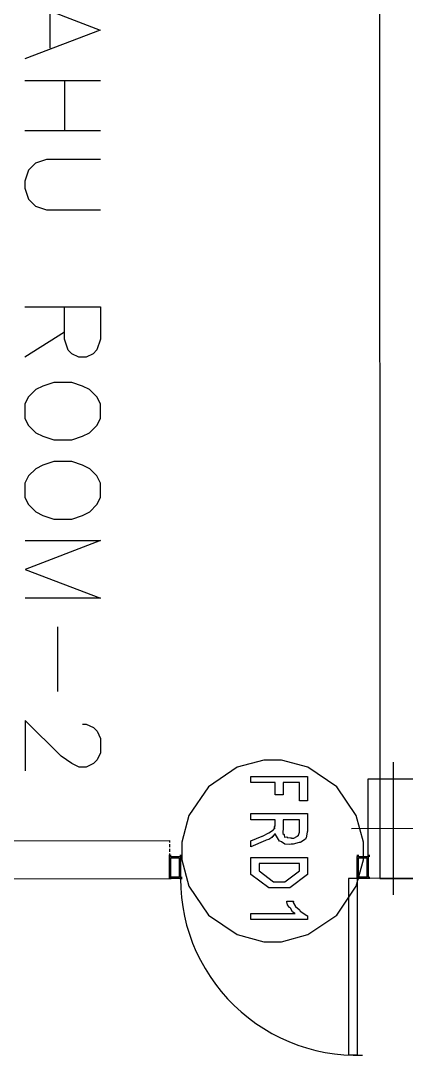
# Model space of a CAD drawing. Extents: x 0 to 23.4, y 0 to 16.5.
# Drawn here: x 13.832 to 14.442, y 13.426 to 15.065 of the extents above; entities that cross this region are included whole.
import ezdxf

# ---------------------------------------------------------------- set-up
doc = ezdxf.new("R2010")
doc.units = 0
doc.layers.get('0').update_dxf_attribs({"linetype": 'CONTINUOUS'})

msp = doc.modelspace()

# ---------------------------------------------------------------- linework, layer by layer
at = {"color": 0}
for points in [[(14.3997, 15.3415), (14.4004, 13.7064)], [(14.3997, 15.3415), (14.4004, 13.7064)], [(13.8381, 15.0957), (13.9576, 15.0501), (13.8382, 15.0046)], [(13.878, 15.0786), (13.878, 15.0217)], [(13.8382, 14.9704), (13.9578, 14.9704)], [(13.9008, 14.9704), (13.9008, 14.8907)], [(13.9578, 14.8907), (13.8382, 14.8907)], [(13.9578, 14.8451), (13.8724, 14.8451), (13.8553, 14.8394), (13.8439, 14.8281), (13.8382, 14.811), (13.8382, 14.7996), (13.8439, 14.7825), (13.8553, 14.7711), (13.8724, 14.7654), (13.9578, 14.7654)], [(13.8383, 14.6117), (13.9579, 14.6117), (13.9579, 14.5604), (13.9522, 14.5435), (13.9465, 14.5376), (13.9351, 14.5319), (13.9238, 14.5319), (13.9124, 14.5376), (13.9067, 14.5433), (13.901, 14.5604), (13.901, 14.6117)], [(13.901, 14.5718), (13.8383, 14.5319)], [(13.8385, 14.2415), (13.9581, 14.2415), (13.8385, 14.196), (13.9581, 14.1506), (13.8385, 14.1504)], [(13.8897, 14.1049), (13.8899, 14.0024)], [(13.9297, 13.9511), (13.9354, 13.9511), (13.9468, 13.9454), (13.9525, 13.9397), (13.9582, 13.9283), (13.9582, 13.9056), (13.9525, 13.8942), (13.9468, 13.8885), (13.9354, 13.8828), (13.924, 13.8828), (13.9126, 13.8885), (13.8956, 13.8999), (13.8386, 13.9568), (13.8386, 13.8771)], [(14.4214, 13.8904), (14.4214, 13.6804)], [(14.4869, 13.7854), (14.3557, 13.7853)], [(13.3585, 13.7663), (14.0671, 13.7666)], [(14.0671, 13.7666), (14.0671, 13.7635)], [(14.0671, 13.761), (14.0671, 13.7561)], [(14.0671, 13.7536), (14.0671, 13.7487)], [(14.0671, 13.7462), (14.0671, 13.7413)], [(14.0671, 13.7412), (14.0846, 13.7412)], [(14.0671, 13.7412), (14.0846, 13.7412)], [(14.0671, 13.7062), (14.0671, 13.7412)], [(14.0671, 13.7062), (14.0671, 13.7412)], [(14.0671, 13.7389), (14.0671, 13.7339)], [(14.0671, 13.7315), (14.0671, 13.7266)], [(14.0692, 13.739), (14.0824, 13.739)], [(14.0693, 13.7084), (14.0692, 13.739)], [(14.0824, 13.739), (14.0824, 13.7084)], [(14.0846, 13.7412), (14.0846, 13.7062)], [(14.0846, 13.7412), (14.0846, 13.7062)], [(14.3646, 13.7413), (14.3819, 13.7414)], [(14.3646, 13.7413), (14.3819, 13.7414)], [(14.3646, 13.7063), (14.3646, 13.7413)], [(14.3646, 13.7063), (14.3646, 13.7413)], [(14.3667, 13.7392), (14.3799, 13.7392)], [(14.3667, 13.7086), (14.3667, 13.7392)], [(14.3799, 13.7392), (14.3799, 13.7086)], [(14.3819, 13.7414), (14.3819, 13.7064)], [(14.3819, 13.7414), (14.3819, 13.7064)], [(14.0671, 13.7241), (14.0671, 13.7192)], [(14.0671, 13.7167), (14.0671, 13.7118)], [(13.3585, 13.7059), (14.0671, 13.7062)], [(14.0671, 13.7094), (14.0671, 13.7062)], [(14.0846, 13.7062), (14.0671, 13.7062)], [(14.0846, 13.7062), (14.0671, 13.7062)], [(14.0824, 13.7084), (14.0693, 13.7084)], [(14.0846, 13.7062), (14.085, 13.6913), (14.0861, 13.6764), (14.0882, 13.6616), (14.091, 13.6469), (14.0944, 13.6324), (14.0989, 13.6182), (14.1039, 13.6041), (14.1097, 13.5903), (14.1163, 13.5769), (14.1235, 13.5639), (14.1314, 13.5512), (14.1401, 13.539), (14.1493, 13.5273), (14.1592, 13.5161), (14.1696, 13.5054), (14.1806, 13.4953), (14.1921, 13.4858), (14.2042, 13.4769), (14.2167, 13.4686), (14.2294, 13.4611), (14.2428, 13.4543), (14.2564, 13.4481), (14.2703, 13.4427), (14.2844, 13.4381), (14.2989, 13.4342), (14.3135, 13.4311), (14.3283, 13.4288), (14.3432, 13.4273), (14.3581, 13.4265), (14.3731, 13.4265)], [(14.3646, 13.7063), (14.3506, 13.7063)], [(14.3506, 13.7063), (14.3507, 13.4264)], [(14.3819, 13.7064), (14.3646, 13.7063)], [(14.3819, 13.7064), (14.3646, 13.7063)], [(14.3646, 13.7063), (14.3646, 13.4264)], [(14.3799, 13.7086), (14.3667, 13.7086)], [(14.4004, 13.7064), (14.9542, 13.7066)], [(14.3646, 13.4264), (14.3507, 13.4264)]]:
    msp.add_lwpolyline(points, dxfattribs=at)
for points in [[(13.9579, 14.4579), (13.9522, 14.4693), (13.9408, 14.4807), (13.9294, 14.4864), (13.9124, 14.4921), (13.8839, 14.4921), (13.8668, 14.4864), (13.8555, 14.4807), (13.8441, 14.4693), (13.8384, 14.4579), (13.8384, 14.4351), (13.8441, 14.4238), (13.8555, 14.4124), (13.8669, 14.4067), (13.884, 14.401), (13.9125, 14.401), (13.9296, 14.4067), (13.9408, 14.4124), (13.9522, 14.4238), (13.9579, 14.4351), (13.9579, 14.4579)], [(13.9581, 14.3326), (13.9524, 14.344), (13.941, 14.3554), (13.9296, 14.3611), (13.9125, 14.3668), (13.884, 14.3668), (13.8669, 14.3611), (13.8555, 14.3554), (13.8441, 14.344), (13.8384, 14.3326), (13.8384, 14.3099), (13.8441, 14.2985), (13.8555, 14.2871), (13.8669, 14.2814), (13.884, 14.2757), (13.9125, 14.2757), (13.9296, 14.2814), (13.941, 14.2871), (13.9524, 14.2985), (13.9581, 14.3099), (13.9581, 14.3326)], [(14.3744, 13.7501), (14.3744, 13.7641), (14.3631, 13.8061), (14.3322, 13.8518), (14.2865, 13.8827), (14.2446, 13.8939), (14.2306, 13.8939), (14.2165, 13.8939), (14.1746, 13.8827), (14.1288, 13.8518), (14.0979, 13.8061), (14.0867, 13.7641), (14.0867, 13.7501), (14.0867, 13.7362), (14.0979, 13.6942), (14.1288, 13.6484), (14.1746, 13.6176), (14.2165, 13.6063), (14.2306, 13.6063), (14.2446, 13.6063), (14.2865, 13.6176), (14.3322, 13.6484), (14.3631, 13.6942), (14.3744, 13.7362), (14.3744, 13.7501)], [(14.1963, 13.8679), (14.2858, 13.8679), (14.2858, 13.8295), (14.2731, 13.8295), (14.2731, 13.8582), (14.2474, 13.8582), (14.2474, 13.8391), (14.2346, 13.8391), (14.2346, 13.8582), (14.1963, 13.8582), (14.1963, 13.8679)], [(14.3819, 13.8641), (14.4607, 13.8641), (14.4608, 13.7067), (14.3819, 13.7066), (14.3819, 13.8641)], [(14.3819, 13.8641), (14.4607, 13.8641), (14.4608, 13.7067), (14.3819, 13.7066), (14.3819, 13.8641)], [(14.4608, 13.7067), (14.3819, 13.7066), (14.3819, 13.8641), (14.4607, 13.8641), (14.4608, 13.7067)], [(14.1963, 13.8092), (14.2858, 13.8092), (14.2858, 13.7816), (14.2853, 13.78), (14.2836, 13.7708), (14.2832, 13.7701), (14.2825, 13.7689), (14.2754, 13.7641), (14.2743, 13.7636), (14.2725, 13.7632), (14.2632, 13.761), (14.2601, 13.761), (14.2579, 13.7601), (14.2499, 13.7606), (14.2444, 13.7645), (14.2433, 13.7651), (14.2417, 13.7656), (14.2349, 13.7759), (14.2346, 13.7773), (14.2333, 13.7768), (14.2308, 13.773), (14.2304, 13.7727), (14.2292, 13.7714), (14.2244, 13.7683), (14.2203, 13.7669), (14.2192, 13.7664), (14.1963, 13.7565), (14.1963, 13.766), (14.2138, 13.7736), (14.2147, 13.7733), (14.2246, 13.7787), (14.2253, 13.779), (14.2258, 13.7792), (14.231, 13.7827), (14.2314, 13.7829), (14.2314, 13.7829), (14.234, 13.7861), (14.2342, 13.7864), (14.234, 13.7863), (14.2332, 13.787), (14.2346, 13.7898), (14.2346, 13.7908), (14.2346, 13.7994), (14.1963, 13.7994), (14.1963, 13.8092)], [(14.2474, 13.7994), (14.2474, 13.7832), (14.2468, 13.7821), (14.2465, 13.7779), (14.2486, 13.776), (14.2489, 13.7756), (14.2486, 13.7749), (14.2494, 13.772), (14.2529, 13.7723), (14.2535, 13.7721), (14.2538, 13.7712), (14.2588, 13.7708), (14.2604, 13.7708), (14.2606, 13.7705), (14.2644, 13.7705), (14.2689, 13.7729), (14.2696, 13.7734), (14.2696, 13.7734), (14.2715, 13.7753), (14.2731, 13.7799), (14.2731, 13.7814), (14.2731, 13.7994), (14.2474, 13.7994)], [(14.1963, 13.7398), (14.2858, 13.7398), (14.2858, 13.7198), (14.2858, 13.7128), (14.2576, 13.6916), (14.2414, 13.6916), (14.2244, 13.6916), (14.1963, 13.7128), (14.1963, 13.7187), (14.1963, 13.7398)], [(14.209, 13.73), (14.209, 13.7191), (14.209, 13.7185), (14.2319, 13.7013), (14.2415, 13.7013), (14.25, 13.7013), (14.2731, 13.7185), (14.2731, 13.7193), (14.2731, 13.73), (14.209, 13.73)], [(14.1963, 13.6414), (14.1963, 13.651), (14.2661, 13.651), (14.2657, 13.6508), (14.2621, 13.6534), (14.2589, 13.6592), (14.2582, 13.6601), (14.2571, 13.6604), (14.2542, 13.6645), (14.2531, 13.6695), (14.2528, 13.6703), (14.2635, 13.6703), (14.2632, 13.6686), (14.2667, 13.6621), (14.2728, 13.6572), (14.2739, 13.6562), (14.2742, 13.6548), (14.2849, 13.6479), (14.2858, 13.6475), (14.2858, 13.6414), (14.1963, 13.6414)]]:
    msp.add_lwpolyline(points, close=True, dxfattribs=at)
at = {"color": 0, "const_width": 0.002}
for points in [[(14.0671, 13.7412), (14.069, 13.7412), (14.069, 13.7432), (14.0671, 13.7432), (14.0671, 13.7412)], [(14.0671, 13.7412), (14.069, 13.7412), (14.069, 13.7432), (14.0671, 13.7432), (14.0671, 13.7412)], [(14.0846, 13.7412), (14.0865, 13.7412), (14.0865, 13.7432), (14.0846, 13.7432), (14.0846, 13.7412)], [(14.0846, 13.7412), (14.0865, 13.7412), (14.0865, 13.7432), (14.0846, 13.7432), (14.0846, 13.7412)], [(14.3646, 13.7413), (14.3665, 13.7413), (14.3665, 13.7433), (14.3646, 13.7433), (14.3646, 13.7413)], [(14.3646, 13.7413), (14.3665, 13.7413), (14.3665, 13.7433), (14.3646, 13.7433), (14.3646, 13.7413)], [(14.3819, 13.7414), (14.384, 13.7414), (14.384, 13.7433), (14.3819, 13.7433), (14.3819, 13.7414)], [(14.3819, 13.7414), (14.384, 13.7414), (14.384, 13.7433), (14.3819, 13.7433), (14.3819, 13.7414)], [(14.0671, 13.7062), (14.069, 13.7062), (14.069, 13.7082), (14.0671, 13.7082), (14.0671, 13.7062)], [(14.0671, 13.7062), (14.069, 13.7062), (14.069, 13.7082), (14.0671, 13.7082), (14.0671, 13.7062)], [(14.0846, 13.7062), (14.0865, 13.7062), (14.0865, 13.7082), (14.0846, 13.7082), (14.0846, 13.7062)], [(14.0846, 13.7062), (14.0865, 13.7062), (14.0865, 13.7082), (14.0846, 13.7082), (14.0846, 13.7062)], [(14.3646, 13.7063), (14.3665, 13.7063), (14.3665, 13.7083), (14.3646, 13.7083), (14.3646, 13.7063)], [(14.3646, 13.7063), (14.3665, 13.7063), (14.3665, 13.7083), (14.3646, 13.7083), (14.3646, 13.7063)], [(14.3819, 13.7064), (14.384, 13.7064), (14.384, 13.7083), (14.3819, 13.7083), (14.3819, 13.7064)], [(14.3819, 13.7064), (14.384, 13.7064), (14.384, 13.7083), (14.3819, 13.7083), (14.3819, 13.7064)]]:
    msp.add_lwpolyline(points, close=True, dxfattribs=at)

doc.saveas('drawing.dxf')
